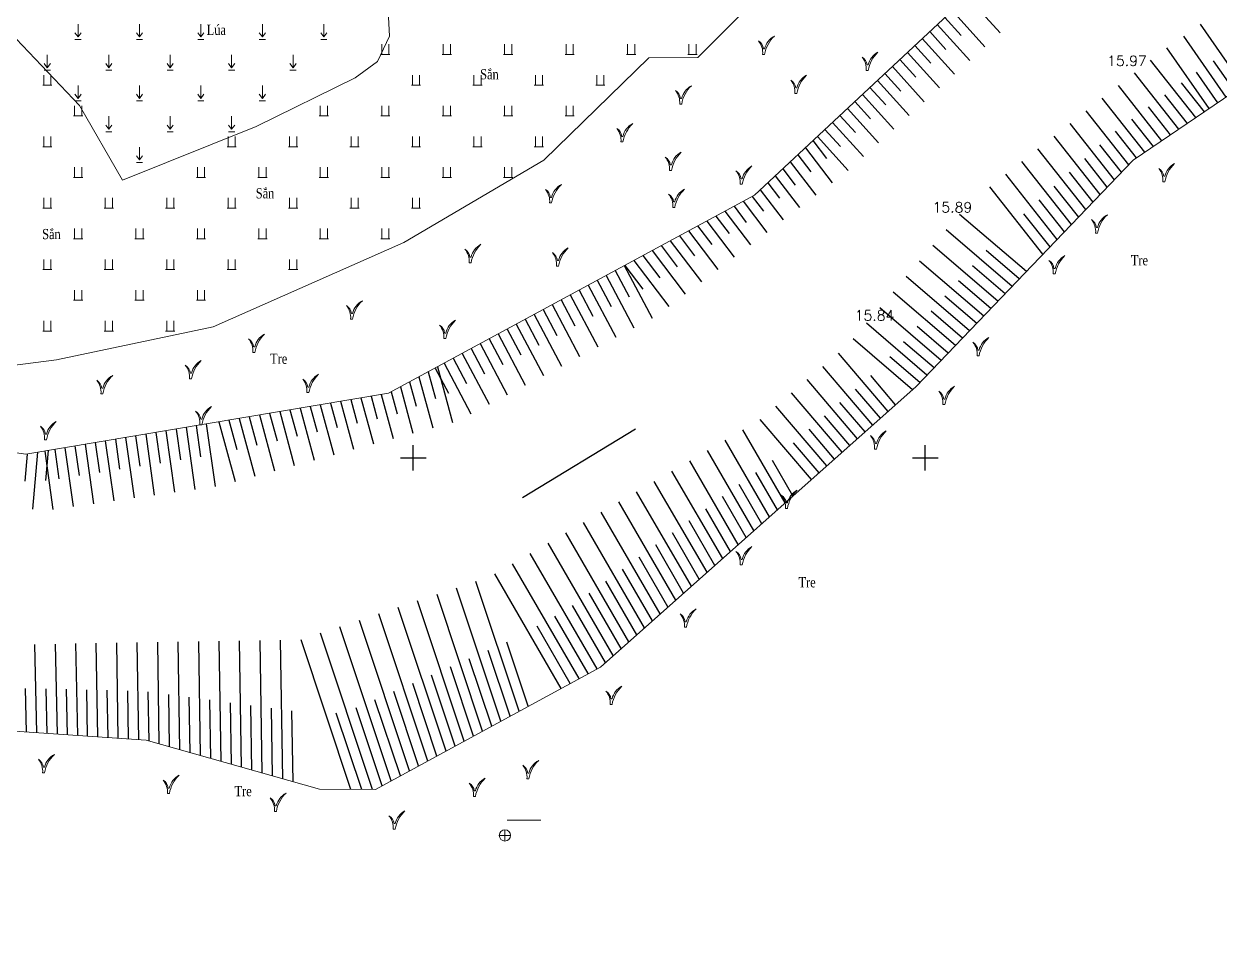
# Model space of a CAD drawing. Header units: metres. Extents: x 585499 to 586851, y 1565849 to 1566901.
# Drawn here: x 586462 to 586578.8, y 1566352.8 to 1566442.4 of the extents above; entities that cross this region are included whole.
import ezdxf

# ---------------------------------------------------------------- set-up
doc = ezdxf.new("R2010")
doc.units = ezdxf.units.M
for name, color, linetype, lineweight in [('59', 7, 'Continuous', 0), ('chem', 50, 'Continuous', 0), ('Coso', 7, 'Continuous', 0), ('dct', 7, 'Continuous', 0), ('duong bo', 97, 'Continuous', 0), ('Ghi chu', 2, 'Continuous', 5), ('text', 7, 'Continuous', 0), ('ThucVat', 90, 'Continuous', 0), ('thuy van', 111, 'Continuous', 0)]:
    doc.layers.add(name, color=color, linetype=linetype, lineweight=lineweight)
doc.layers.add('K_HUNG', color=7, linetype='Continuous')
doc.layers.add('taluy', color=15, linetype='Continuous')
doc.styles.add('ghi chu', font='times.ttf', dxfattribs={"height": 1})
doc.styles.get("Standard").update_dxf_attribs({"font": 'simplex.shx'})
doc.dimstyles.get("Standard").update_dxf_attribs({"dimtxt": 0.18, "dimasz": 0.18, "dimexe": 0.18, "dimexo": 0.0625, "dimgap": 0.09, "dimtad": 0, "dimtih": 1, "dimtoh": 1, "dimdec": 4, "dimzin": 0, "dimdsep": 46, "dimtxsty": 'Standard', "dimcen": 0.09, "dimadec": 0, "dimazin": 0, "dimtfac": 1, "dimtdec": 4, "dimtofl": 0, "dimtmove": 0, "dimatfit": 3, "dimfxl": 1, "dimtolj": 1, "dimtzin": 0, "dimarcsym": 0})

# ---------------------------------------------------------------- blocks, each defined once
blk = doc.blocks.new('fdsa')
at = {"layer": 'ThucVat', "color": 8}
for p, q in [((586981.4263575979, 1565459.991382506), (586981.4263575979, 1565458.991382506)), ((586982.1263575979, 1565459.991382506), (586982.1263575979, 1565458.991382506))]:
    blk.add_line(p, q, dxfattribs=at)
blk.add_lwpolyline([(586981.326357598, 1565458.991382506), (586982.2263575979, 1565458.991382506)], dxfattribs=at)
blk = doc.blocks.new('aa')
at = {"layer": 'ThucVat', "color": 8}
for p, q in [((586849.3487158166, 1565409.619042327), (586849.0487158166, 1565410.019042327)), ((586849.3487158166, 1565409.619042327), (586849.3487158166, 1565410.869042327)), ((586849.3487158166, 1565409.619042327), (586849.6487158167, 1565410.019042327)), ((586849.0487158166, 1565409.369042327), (586849.6487158167, 1565409.369042327))]:
    blk.add_line(p, q, dxfattribs=at)
blk = doc.blocks.new('tre')
at = {"layer": 'Ghi chu', "color": 8}
blk.add_line((-0.4581687784585995, 2.170811738060081), (-0.02678256049287597, 2.173418245450137), dxfattribs=at)
at = {"layer": 'Ghi chu'}
blk.add_line((-0.7800000388195087, -3.094524458902015e-07), (-1.726021991999005e-09, -2.533511178626213e-10), dxfattribs=at)
at = {"layer": 'Ghi chu', "color": 8}
for centre, major_axis, ratio, start_param, end_param in [((-4.772513657949531, 1.608162517962853), (3.076535866745311, 3.076535866745311), 0.9999999999999022, 5.627468846478097, 6.498727628251489), ((-7.851839350856864, 0.6854456025702689), (-5.023979863572765, 5.023979863572765), 0.9999999999999891, 3.830366531754255, 4.628631629884755), ((7.569916903618463, 0.306761078211764), (-5.531466882671172, 5.531466882671173), 0.99999999999999, -0.2845391463814027, 0.5444522491529895), ((12.58891754404962, -2.098507465559521), (-9.024538174164114, 9.024538174164114), 0.9999999999999865, -0.02725136566702524, 0.6202220842804578)]:
    blk.add_ellipse(centre, major_axis=major_axis, ratio=ratio, start_param=start_param, end_param=end_param, dxfattribs=at)
blk = doc.blocks.new('06')
at = {"layer": '59', "color": 6, "linetype": 'Continuous'}
for p, q in [((-1.57, -1.55), (1.54, 1.56)), ((1.55, -1.56), (-1.56, 1.55))]:
    blk.add_line(p, q, dxfattribs=at)
blk.add_circle((-0.0080000001192093, 0), 2.2, dxfattribs=at)

msp = doc.modelspace()

# ---------------------------------------------------------------- linework, layer by layer
at = {"layer": 'chem', "color": 8}
msp.add_line((586509.1602962905, 1566364.620959301), (586512.4486124469, 1566364.620959301), dxfattribs=at)
at = {"layer": 'duong bo', "color": 8, "elevation": 14.25}
for points in [[(586409.7183489486, 1566426.209086298), (586419.0896556991, 1566402.129998366), (586438.5764585459, 1566406.145836141), (586465.1628176479, 1566409.561690822), (586480.4638404525, 1566412.808225119), (586499.0705941383, 1566421.042348955), (586512.7446353011, 1566429.070343628), (586523.0020150158, 1566439.063927094), (586527.779424746, 1566439.078650606), (586547.1479016552, 1566458.436387419), (586560.7923613334, 1566471.739080107), (586570.3841576492, 1566481.909345712), (586567.1259088813, 1566487.908844216)], [(586496.7640000001, 1566449.43), (586497.4293939829, 1566446.119129496), (586497.6723868782, 1566441.190208867), (586496.5060378588, 1566438.71360984), (586494.3191324886, 1566437.111105037), (586484.6730341521, 1566432.367655842), (586471.6199949868, 1566427.099744767), (586467.3979684995, 1566434.400365174), (586459.3279714563, 1566442.88297697), (586448.8792309319, 1566438.854489929), (586431.7945611139, 1566438.675994723), (586425.0272235583, 1566437.503152234), (586426.7548022374, 1566428.153880651), (586416.1099121155, 1566426.619240377), (586409.7183489486, 1566426.209086298), (586402.565478623, 1566452.690231985), (586397.4129460027, 1566467.656210756), (586392.9782451122, 1566472.2005759), (586394.3910000001, 1566475.723)]]:
    msp.add_lwpolyline(points, dxfattribs=at)
at = {"layer": 'K_HUNG', "color": 8}
for p, q in [((586500, 1566398.75), (586500, 1566401.25)), ((586550, 1566398.75), (586550, 1566401.25)), ((586498.75, 1566400), (586501.25, 1566400)), ((586548.75, 1566400), (586551.25, 1566400))]:
    msp.add_line(p, q, dxfattribs=at)
at = {"layer": 'taluy', "color": 8}
for p, q in [((586554.0933243455, 1566445.04269083), (586557.3100030726, 1566441.486479158)), ((586552.6309889895, 1566443.677939167), (586555.8267561691, 1566440.144846338)), ((586551.1686536337, 1566442.313187505), (586554.3435092656, 1566438.803213518)), ((586551.8998213116, 1566442.995563336), (586553.4924770144, 1566441.234796632)), ((586581.0375478449, 1566436.358164946), (586576.8685540835, 1566442.335069279)), ((586550.4374859555, 1566441.630811674), (586552.0196858847, 1566439.881604391)), ((586579.3831261407, 1566435.234113484), (586575.2281796681, 1566441.190878833)), ((586548.9751505997, 1566440.266060011), (586550.546894755, 1566438.52841215)), ((586549.7063182776, 1566440.948435842), (586552.860262362, 1566437.461580698)), ((586577.7287044366, 1566434.110062023), (586573.5878052526, 1566440.046688386)), ((586547.5128152438, 1566438.901308348), (586549.0741036253, 1566437.175219908)), ((586548.2439829218, 1566439.58368418), (586551.3770154587, 1566436.119947879)), ((586576.4261058453, 1566433.225047128), (586571.9883099719, 1566438.847434862)), ((586546.7816475658, 1566438.218932517), (586549.8937685551, 1566434.778315059)), ((586578.5559152885, 1566434.672087753), (586576.4819538745, 1566437.645435682)), ((586580.2103369929, 1566435.796139215), (586578.1293519344, 1566438.779556635)), ((586545.31931221, 1566436.854180855), (586548.4105216516, 1566433.436682239)), ((586546.0504798879, 1566437.536556686), (586547.6013124957, 1566435.822027667)), ((586574.7675823834, 1566432.09820884), (586570.4184183597, 1566437.608306004)), ((586577.2553675763, 1566433.788466272), (586575.0143116771, 1566436.627732782)), ((586543.8569768539, 1566435.489429192), (586546.9272747481, 1566432.095049419)), ((586544.5881445319, 1566436.171805023), (586546.1285213659, 1566434.468835426)), ((586573.1090589213, 1566430.971370551), (586568.8485267477, 1566436.369177146)), ((586575.5968441142, 1566432.661627984), (586573.40010414, 1566435.444749209)), ((586543.125809176, 1566434.807053361), (586544.6557302362, 1566433.115643185)), ((586571.4505354593, 1566429.844532263), (586567.2786351356, 1566435.130048288)), ((586573.9383206522, 1566431.534789695), (586571.785896603, 1566434.261765635)), ((586541.6634738201, 1566433.442301698), (586543.1829391065, 1566431.762450944)), ((586542.3946414981, 1566434.12467753), (586545.4440278447, 1566430.753416599)), ((586569.8698873896, 1566428.619031111), (586565.7087435235, 1566433.890919431)), ((586572.2797971903, 1566430.407951407), (586570.171689066, 1566433.078782062)), ((586540.2011384642, 1566432.077550036), (586541.7101479768, 1566430.409258703)), ((586540.9323061422, 1566432.759925867), (586543.9607809412, 1566429.411783779)), ((586568.4722958382, 1566427.16160971), (586564.1388519114, 1566432.651790573)), ((586570.6212737284, 1566429.281113119), (586568.557481529, 1566431.895798489)), ((586539.0189278156, 1566430.974229965), (586540.3523611742, 1566429.217006419)), ((586539.4699707862, 1566431.395174204), (586542.4775340377, 1566428.07015096)), ((586567.0747042868, 1566425.704188309), (586562.5689602994, 1566431.412661715)), ((586537.5491659268, 1566429.602547353), (586538.8208689794, 1566427.926673164)), ((586538.2840468711, 1566430.288388659), (586540.8891832824, 1566426.855290924)), ((586565.6771127352, 1566424.246766908), (586560.9990686872, 1566430.173532857)), ((586569.1710916138, 1566427.89032041), (586567.0474446656, 1566430.580837706)), ((586536.8142849824, 1566428.916706047), (586539.2959607819, 1566425.646307027)), ((586564.2795211837, 1566422.789345507), (586559.4291770752, 1566428.934403999)), ((586567.7735000624, 1566426.432899009), (586565.5637030839, 1566429.232562577)), ((586535.3445230938, 1566427.545023434), (586537.7027382812, 1566424.43732313)), ((586536.0794040381, 1566428.23086474), (586537.2893767848, 1566426.636339909)), ((586562.8819296323, 1566421.331924106), (586557.8592854631, 1566427.695275142)), ((586566.375908511, 1566424.975477608), (586564.0799615022, 1566427.884287447)), ((586533.874761205, 1566426.173340822), (586536.1095157806, 1566423.228339233)), ((586534.6096421494, 1566426.859182128), (586535.7578845902, 1566425.346006655)), ((586561.4843380807, 1566419.874502704), (586556.289393851, 1566426.456146284)), ((586564.9783169595, 1566423.518056207), (586562.5962199203, 1566426.536012318)), ((586532.2133140058, 1566425.054264715), (586534.5162932801, 1566422.019355336)), ((586533.1031628007, 1566425.535886475), (586534.2080336655, 1566424.07986688)), ((586563.580725408, 1566422.060634806), (586561.1124783386, 1566425.187737188)), ((586530.4336164162, 1566424.091021196), (586532.9230707794, 1566420.810371439)), ((586531.323465211, 1566424.572642955), (586532.5215736204, 1566422.993753171)), ((586559.8676409448, 1566418.188595973), (586553.3488337729, 1566423.770544352)), ((586562.1831338566, 1566420.603213405), (586559.6287367569, 1566423.839462059)), ((586527.7640700317, 1566422.646155916), (586529.14865353, 1566420.821525755)), ((586528.6539188265, 1566423.127777676), (586531.3298482788, 1566419.601387542)), ((586529.5437676214, 1566423.609399436), (586530.8351135752, 1566421.907639463)), ((586525.9843724421, 1566421.682912397), (586527.462193485, 1566419.735412046)), ((586526.874221237, 1566422.164534156), (586529.7366257783, 1566418.392403644)), ((586558.4811697801, 1566416.742771014), (586552.0480020327, 1566422.251387749)), ((586523.3148260576, 1566420.238047118), (586526.550180777, 1566415.97443585)), ((586524.2046748525, 1566420.719668877), (586525.77573344, 1566418.649298338)), ((586525.0945236472, 1566421.201290637), (586528.1434032776, 1566417.183419747)), ((586557.0946986154, 1566415.296946055), (586550.7471702924, 1566420.732231146)), ((586559.1744053625, 1566417.465683494), (586555.9364116327, 1566420.238324772)), ((586521.5351284681, 1566419.274803598), (586524.9569582765, 1566414.765451953)), ((586522.4249772629, 1566419.756425358), (586524.0892733948, 1566417.56318463)), ((586555.7082274507, 1566413.851121097), (586549.4463385522, 1566419.213074544)), ((586518.8423953489, 1566417.817388731), (586521.5425954905, 1566412.705009796)), ((586519.7218898478, 1566418.293406331), (586521.0743635921, 1566415.732722709)), ((586520.6013843466, 1566418.769423932), (586523.3110791822, 1566413.639068377)), ((586520.6452796733, 1566418.793181838), (586522.4028133496, 1566416.477070922)), ((586557.7879341977, 1566416.019858535), (586554.5927601801, 1566418.755833991)), ((586517.0834063512, 1566416.86535353), (586519.7741117987, 1566411.770951216)), ((586517.9629008499, 1566417.34137113), (586519.3106272472, 1566414.789675818)), ((586554.3217562861, 1566412.405296138), (586548.1455068119, 1566417.693917941)), ((586556.401463033, 1566414.574033576), (586553.2491087277, 1566417.27334321)), ((586515.3244173534, 1566415.913318329), (586518.005628107, 1566410.836892635)), ((586516.2039118523, 1566416.389335929), (586517.5468909026, 1566413.846628927)), ((586552.9352851212, 1566410.959471179), (586546.8446750717, 1566416.174761338)), ((586555.0149918684, 1566413.128208617), (586551.9054572752, 1566415.79085243)), ((586512.6859338566, 1566414.485265527), (586514.019418213, 1566411.960535145)), ((586513.5654283555, 1566414.961283127), (586516.2371444152, 1566409.902834054)), ((586514.4449228545, 1566415.437300728), (586515.7831545578, 1566412.903582036)), ((586551.5488139566, 1566409.51364622), (586545.5438433314, 1566414.655604735)), ((586553.6285207035, 1566411.682383658), (586550.5618058227, 1566414.308361649)), ((586510.926944859, 1566413.533230325), (586512.2556818683, 1566411.017488254)), ((586511.8064393578, 1566414.009247926), (586514.4686607234, 1566408.968775474)), ((586550.1623427918, 1566408.067821261), (586544.2430115913, 1566413.136448133)), ((586508.2884613624, 1566412.105177524), (586510.93169334, 1566407.100658313)), ((586509.1679558613, 1566412.581195124), (586510.4919455235, 1566410.074441364)), ((586510.04745036, 1566413.057212725), (586512.7001770317, 1566408.034716893)), ((586552.2420495389, 1566410.2365587), (586549.2181543702, 1566412.825870868)), ((586506.5294723646, 1566411.153142322), (586509.1632096482, 1566406.166599732)), ((586507.4089668634, 1566411.629159923), (586508.7282091787, 1566409.131394473)), ((586548.7455419461, 1566406.647967115), (586542.942179851, 1566411.61729153)), ((586550.8555783742, 1566408.790733741), (586547.8745029178, 1566411.343380088)), ((586503.8909888678, 1566409.725089521), (586505.2007364891, 1566407.245300691)), ((586504.7704833667, 1566410.201107121), (586507.3947259565, 1566405.232541151)), ((586505.6499778655, 1566410.677124722), (586506.9644728339, 1566408.188347582)), ((586546.3561942069, 1566404.524926853), (586541.509575787, 1566410.230428644)), ((586549.4691072096, 1566407.344908782), (586546.5308514654, 1566409.860889307)), ((586502.1319998701, 1566408.773054319), (586503.4370001445, 1566406.3022538)), ((586502.3505891007, 1566408.891363554), (586503.8256056303, 1566403.446052987)), ((586503.0114943689, 1566409.24907192), (586505.6262422646, 1566404.298482571)), ((586544.8607487415, 1566403.196157968), (586539.9852941129, 1566408.935606117)), ((586499.6398906176, 1566407.424225113), (586500.2849248906, 1566405.042955566)), ((586500.5434567785, 1566407.91327126), (586501.8951746526, 1566402.923141675)), ((586501.4470229397, 1566408.402317407), (586502.1537065406, 1566405.793457369)), ((586543.3653032765, 1566401.867389082), (586538.4610124389, 1566407.640783589)), ((586547.1039169393, 1566405.189311295), (586544.6878167817, 1566408.033575602)), ((586496.8670646141, 1566406.186442504), (586498.0343126974, 1566401.87731905)), ((586497.8327582955, 1566406.446132819), (586498.4161432409, 1566404.292453763)), ((586498.7363244565, 1566406.935178966), (586499.964743675, 1566402.400230363)), ((586541.8698578113, 1566400.538620197), (586536.9367307648, 1566406.345961061)), ((586545.6084714741, 1566403.86054241), (586543.177953212, 1566406.721779895)), ((586489.9307924213, 1566405.019885855), (586490.6042983485, 1566402.533507656)), ((586490.9216884489, 1566405.186536805), (586492.2430197644, 1566400.308585113)), ((586491.9125844764, 1566405.353187755), (586492.5604098649, 1566402.961614262)), ((586492.9034805038, 1566405.519838704), (586494.173450742, 1566400.831496426)), ((586493.8943765315, 1566405.686489654), (586494.5165213812, 1566403.389720868)), ((586494.8852725589, 1566405.853140604), (586496.1038817196, 1566401.354407738)), ((586495.8761685865, 1566406.019791554), (586496.4726328976, 1566403.817827474)), ((586540.374412346, 1566399.209851312), (586535.4124490907, 1566405.051138534)), ((586544.113026009, 1566402.531773525), (586541.6680896424, 1566405.409984189)), ((586482.9945202286, 1566403.853329205), (586484.5212958539, 1566398.216939864)), ((586483.9854162561, 1566404.019980155), (586484.7359637994, 1566401.249187838)), ((586484.9763122837, 1566404.186631105), (586486.4517268315, 1566398.739851177)), ((586485.9672083112, 1566404.353282055), (586486.6920753157, 1566401.677294444)), ((586486.9581043387, 1566404.519933005), (586488.3821578091, 1566399.262762489)), ((586487.9490003661, 1566404.686583955), (586488.648186832, 1566402.10540105)), ((586488.9398963938, 1566404.853234905), (586490.3125887868, 1566399.785673801)), ((586542.617580544, 1566401.20300464), (586540.1582260729, 1566404.098188483)), ((586475.8427390343, 1566402.650527805), (586476.6929846876, 1566396.644233418)), ((586476.8292229099, 1566402.81643671), (586477.256168121, 1566399.800415851)), ((586477.8157067855, 1566402.982345615), (586478.673241977, 1566396.924556567)), ((586478.8021906613, 1566403.14825452), (586479.2327806415, 1566400.106486331)), ((586479.7886745369, 1566403.314163425), (586480.6534992664, 1566397.204879716)), ((586481.0127281734, 1566403.520027306), (586482.5908648762, 1566397.694028552)), ((586482.003624201, 1566403.686678255), (586482.779852283, 1566400.821081232)), ((586536.314677534, 1566395.602598874), (586532.181178274, 1566402.72005319)), ((586538.878966881, 1566397.881082427), (586533.8881674167, 1566403.756316006)), ((586541.1221350787, 1566399.874235755), (586538.6483625032, 1566402.786392776)), ((586468.9373519048, 1566401.48916547), (586469.3497180397, 1566398.576133934)), ((586469.9238357805, 1566401.655074375), (586470.7522128194, 1566395.803263972)), ((586470.910319656, 1566401.82098328), (586471.32633056, 1566398.882204413)), ((586471.8968035317, 1566401.986892185), (586472.7324701088, 1566396.083587121)), ((586472.8832874075, 1566402.15280109), (586473.3029430804, 1566399.188274893)), ((586473.8697712829, 1566402.318709995), (586474.7127273981, 1566396.363910269)), ((586474.8562551587, 1566402.4846189), (586475.2795556008, 1566399.494345372)), ((586534.7891015992, 1566394.247057745), (586530.451682353, 1566401.715640994)), ((586539.6266896136, 1566398.54546687), (586537.1384989336, 1566401.47459707)), ((586462.3002320289, 1566400.372920878), (586462.0638772288, 1566397.718465115)), ((586463.3194512033, 1566400.544335273), (586462.8235816769, 1566394.975319027)), ((586464.0049325266, 1566400.659620945), (586464.8114409512, 1566394.962294525)), ((586464.3386703779, 1566400.715749669), (586464.0791556516, 1566397.801189186)), ((586464.9914164022, 1566400.82552985), (586465.396492999, 1566397.963992975)), ((586465.9779002779, 1566400.991438755), (586466.7916982406, 1566395.242617674)), ((586466.9643841536, 1566401.15734766), (586467.3731055195, 1566398.270063454)), ((586467.9508680291, 1566401.323256565), (586468.7719555299, 1566395.522940823)), ((586533.2635256643, 1566392.891516616), (586528.7221864321, 1566400.711228798)), ((586531.7379497294, 1566391.535975487), (586526.9926905113, 1566399.706816602)), ((586537.0774655015, 1566396.280369439), (586535.0616958679, 1566399.751314363)), ((586530.2123737946, 1566390.180434358), (586525.2631945903, 1566398.702404406)), ((586535.5518895666, 1566394.92482831), (586533.4341599401, 1566398.571337701)), ((586528.6867978597, 1566388.824893229), (586523.5336986694, 1566397.69799221)), ((586534.0263136318, 1566393.569287181), (586531.8066240122, 1566397.391361039)), ((586525.6356459899, 1566386.113810971), (586520.0747068275, 1566395.689167818)), ((586527.1612219247, 1566387.4693521), (586521.8042027485, 1566396.693580014)), ((586532.5007376969, 1566392.213746052), (586530.1790880843, 1566396.211384376)), ((586524.1100700549, 1566384.758269842), (586518.3452109066, 1566394.684755622)), ((586530.975161762, 1566390.858204923), (586528.5515521565, 1566395.031407713)), ((586522.5844941201, 1566383.402728713), (586516.6157149858, 1566393.680343426)), ((586529.4495858271, 1566389.502663794), (586526.9240162284, 1566393.851431051)), ((586521.0589181852, 1566382.047187584), (586514.8862190648, 1566392.67593123)), ((586527.9240098922, 1566388.147122665), (586525.2964803006, 1566392.671454388)), ((586519.5333422503, 1566380.691646455), (586513.1567231439, 1566391.671519034)), ((586526.3984339572, 1566386.791581536), (586523.6689443726, 1566391.491477726)), ((586517.9677695865, 1566379.404975519), (586511.427227223, 1566390.667106838)), ((586524.8728580223, 1566385.436040407), (586522.0414084448, 1566390.311501063)), ((586514.453014076, 1566377.492170344), (586507.9682353811, 1566388.658282446)), ((586516.210391831, 1566378.448572932), (586509.697731302, 1566389.662694642)), ((586523.3472820874, 1566384.080499278), (586520.4138725168, 1566389.131524401)), ((586510.3377708137, 1566375.252566883), (586506.1180696278, 1566387.921323875)), ((586521.8217061526, 1566382.724958149), (586518.7863365889, 1566387.951547738)), ((586506.7686858864, 1566373.310194477), (586502.3230476658, 1566386.657279451)), ((586508.5532283502, 1566374.28138068), (586504.2205586468, 1566387.289301663)), ((586520.2961302177, 1566381.36941702), (586517.1588006611, 1566386.771571076)), ((586503.1996009591, 1566371.367822071), (586498.5280257037, 1566385.393235026)), ((586504.9841434228, 1566372.339008274), (586500.4255366847, 1566386.025257238)), ((586518.7705542828, 1566380.013875891), (586515.531264733, 1566385.591594413)), ((586499.6305160318, 1566369.425449664), (586494.7330037416, 1566384.129190601)), ((586501.4150584954, 1566370.396635867), (586496.6305147227, 1566384.761212814)), ((586517.0890807088, 1566378.926774225), (586513.8257799856, 1566384.545837483)), ((586496.0174411942, 1566367.615147625), (586490.9379817796, 1566382.865146177)), ((586497.845973568, 1566368.454263461), (586492.8354927605, 1566383.497168389)), ((586515.3317029536, 1566377.970371638), (586512.0823431476, 1566383.565430091)), ((586463.2399022789, 1566373.158864725), (586463.0475521424, 1566381.778037707)), ((586465.2434614626, 1566373.021692142), (586465.0470543244, 1566381.822658597)), ((586467.2470206465, 1566372.884519558), (586467.0465565065, 1566381.867279488)), ((586469.1891169866, 1566372.751554995), (586469.0462617801, 1566381.901191283)), ((586471.1915011927, 1566372.614462856), (586471.0460180524, 1566381.932413894)), ((586473.1938853988, 1566372.477370717), (586473.0457743247, 1566381.963636505)), ((586475.2005806691, 1566372.064162145), (586475.045530597, 1566381.994859116)), ((586477.2097022606, 1566371.495551782), (586477.0452868693, 1566382.026081726)), ((586479.2188238519, 1566370.926941419), (586479.0450431416, 1566382.057304337)), ((586481.2279454432, 1566370.358331056), (586481.0447994139, 1566382.088526948)), ((586483.2370670347, 1566369.789720693), (586483.0445556862, 1566382.119749559)), ((586485.2461886259, 1566369.22111033), (586485.0443119584, 1566382.15097217)), ((586487.2553102174, 1566368.652499967), (586487.0440682307, 1566382.18219478)), ((586493.906581138, 1566367.623660718), (586489.0404707985, 1566382.233123965)), ((586511.2300420457, 1566375.738159984), (586509.148433582, 1566381.987747483)), ((586509.445499582, 1566374.766973781), (586507.3074068597, 1566381.186143275)), ((586505.8764146547, 1566372.824601375), (586503.625353415, 1566379.58293486)), ((586507.6609571183, 1566373.795787578), (586505.4663801373, 1566380.384539068)), ((586504.0918721909, 1566371.853415172), (586501.7843266926, 1566378.781330652)), ((586462.238122687, 1566373.227451016), (586462.1429618691, 1566377.491589139)), ((586464.2416818708, 1566373.090278433), (586464.1444925522, 1566377.445313293)), ((586466.2452410546, 1566372.95310585), (586466.146023235, 1566377.399037446)), ((586468.1879248836, 1566372.820101064), (586468.1171542637, 1566377.352840521)), ((586470.1903090896, 1566372.683008925), (586470.1182245029, 1566377.299905757)), ((586472.1926932957, 1566372.545916786), (586472.1192947421, 1566377.246970993)), ((586474.1960198734, 1566372.348467326), (586474.1208361671, 1566377.163857568)), ((586476.2051414648, 1566371.779856963), (586476.125275099, 1566376.895163692)), ((586500.5227872635, 1566369.911042766), (586498.1022732478, 1566377.178122237)), ((586502.3073297272, 1566370.882228969), (586499.9432999701, 1566377.979726444)), ((586478.2142630562, 1566371.2112466), (586478.1297140308, 1566376.626469816)), ((586480.2233846475, 1566370.642636237), (586480.1341529626, 1566376.35777594)), ((586482.232506239, 1566370.074025874), (586482.1385918944, 1566376.089082064)), ((586484.2416278303, 1566369.505415511), (586484.1430308262, 1566375.820388188)), ((586498.7382447999, 1566368.939856563), (586496.2612465254, 1566376.376518029)), ((586486.2507494217, 1566368.936805148), (586486.147469758, 1566375.551694312)), ((586488.2598710131, 1566368.368194785), (586488.15190869, 1566375.283000436)), ((586494.962011166, 1566367.619404171), (586492.4756187275, 1566375.084269621)), ((586496.9537023362, 1566367.96867036), (586494.4202198031, 1566375.574913821))]:
    msp.add_line(p, q, dxfattribs=at)
at = {"layer": 'thuy van', "color": 8, "elevation": 14.25}
for points in [[(586618.93, 1566600.187), (586620.2570000001, 1566580.533), (586619.2660000001, 1566555.32), (586616.3877035487, 1566526.316472633), (586614.893, 1566510.053), (586606.3368165173, 1566495.671297949), (586566.2670000001, 1566456.404), (586533.314, 1566425.65), (586497.572, 1566406.305), (586462.158, 1566400.349), (586444.719, 1566402.814)], [(586400.263, 1566350.678), (586423.274, 1566370.478), (586451.4800000001, 1566373.964), (586473.915, 1566372.428), (586490.8470000001, 1566367.636), (586496.302, 1566367.614), (586518.2710000001, 1566379.57), (586549.118917223, 1566406.979727424), (586570.2870000001, 1566429.054), (586592.3160000001, 1566444.021), (586609.638, 1566463.64), (586613.5560000001, 1566466.304), (586631.622784237, 1566496.375541837), (586636.109, 1566507.152), (586640.439, 1566517.74), (586647.9842521468, 1566549.574459829), (586648.3420000001, 1566555.281), (586654.424, 1566571.443)]]:
    msp.add_lwpolyline(points, dxfattribs=at)

# ---------------------------------------------------------------- block references
at = {"layer": 'Coso', "color": 8, "linetype": 'Continuous', "xscale": 0.2499999999548433, "yscale": 0.2499999999548433, "zscale": 0.2499999999548433, "rotation": 135.370705478365}
msp.add_blockref('06', (586508.9482322701, 1566363.127988562, 13.32), dxfattribs=at)
at = {"layer": 'ThucVat', "color": 8}
for name, p in [('aa', (-382.0876531483373, 1031.480271707987)), ('aa', (-376.0876531483373, 1031.480271707987)), ('aa', (-370.0876531483373, 1031.480271707987)), ('aa', (-364.0876531483373, 1031.480271707987)), ('aa', (-358.0876531483373, 1031.480271707987)), ('fdsa', (-484.5071461872431, 980.3928959865589)), ('fdsa', (-478.5071461872431, 980.3928959865589)), ('fdsa', (-472.5071461872431, 980.3928959865589)), ('fdsa', (-472.5071461872431, 980.3928959865589)), ('fdsa', (-466.5071461872431, 980.3928959865589)), ('fdsa', (-460.5071461872431, 980.3928959865589)), ('fdsa', (-454.5071461872431, 980.3928959865589)), ('aa', (-385.0876531483373, 1028.480271707987)), ('aa', (-379.0876531483373, 1028.480271707987)), ('aa', (-373.0876531483373, 1028.480271707987)), ('aa', (-367.0876531483373, 1028.480271707987)), ('aa', (-361.0876531483373, 1028.480271707987)), ('fdsa', (-517.507146187243, 977.3928959865589)), ('fdsa', (-481.5071461872431, 977.3928959865589)), ('fdsa', (-475.5071461872431, 977.3928959865589)), ('fdsa', (-469.5071461872431, 977.3928959865589)), ('fdsa', (-469.5071461872431, 977.3928959865589)), ('fdsa', (-463.5071461872431, 977.3928959865589)), ('aa', (-382.0876531483373, 1025.480271707987)), ('aa', (-376.0876531483373, 1025.480271707987)), ('aa', (-370.0876531483373, 1025.480271707987)), ('aa', (-364.0876531483373, 1025.480271707987)), ('fdsa', (-514.507146187243, 974.3928959865589)), ('fdsa', (-490.5071461872431, 974.3928959865589)), ('fdsa', (-484.5071461872431, 974.3928959865589)), ('fdsa', (-478.5071461872431, 974.3928959865589)), ('fdsa', (-472.5071461872431, 974.3928959865589)), ('fdsa', (-472.5071461872431, 974.3928959865589)), ('fdsa', (-466.5071461872431, 974.3928959865589)), ('aa', (-379.0876531483373, 1022.480271707987)), ('aa', (-373.0876531483373, 1022.480271707987)), ('aa', (-367.0876531483373, 1022.480271707987)), ('fdsa', (-517.507146187243, 971.3928959865589)), ('fdsa', (-499.5071461872431, 971.3928959865589)), ('fdsa', (-493.5071461872431, 971.3928959865589)), ('fdsa', (-487.5071461872431, 971.3928959865589)), ('fdsa', (-481.5071461872431, 971.3928959865589)), ('fdsa', (-475.5071461872431, 971.3928959865589)), ('fdsa', (-469.5071461872431, 971.3928959865589)), ('fdsa', (-469.5071461872431, 971.3928959865589)), ('aa', (-376.0876531483373, 1019.480271707987)), ('fdsa', (-514.507146187243, 968.3928959865589)), ('fdsa', (-502.5071461872431, 968.3928959865589)), ('fdsa', (-496.5071461872431, 968.3928959865589)), ('fdsa', (-490.5071461872431, 968.3928959865589)), ('fdsa', (-484.5071461872431, 968.3928959865589)), ('fdsa', (-478.5071461872431, 968.3928959865589)), ('fdsa', (-472.5071461872431, 968.3928959865589)), ('fdsa', (-472.5071461872431, 968.3928959865589)), ('fdsa', (-517.507146187243, 965.3928959865589)), ('fdsa', (-511.5071461872431, 965.3928959865589)), ('fdsa', (-505.5071461872431, 965.3928959865589)), ('fdsa', (-499.5071461872431, 965.3928959865589)), ('fdsa', (-493.5071461872431, 965.3928959865589)), ('fdsa', (-487.5071461872431, 965.3928959865589)), ('fdsa', (-481.5071461872431, 965.3928959865589)), ('fdsa', (-514.507146187243, 962.3928959865589)), ('fdsa', (-508.5071461872431, 962.3928959865589)), ('fdsa', (-502.5071461872431, 962.3928959865589)), ('fdsa', (-496.5071461872431, 962.3928959865589)), ('fdsa', (-490.5071461872431, 962.3928959865589)), ('fdsa', (-484.5071461872431, 962.3928959865589)), ('fdsa', (-517.507146187243, 959.3928959865589)), ('fdsa', (-511.5071461872431, 959.3928959865589)), ('fdsa', (-505.5071461872431, 959.3928959865589)), ('fdsa', (-499.5071461872431, 959.3928959865589)), ('fdsa', (-493.5071461872431, 959.3928959865589)), ('fdsa', (-514.507146187243, 956.3928959865589)), ('fdsa', (-508.5071461872431, 956.3928959865589)), ('fdsa', (-502.5071461872431, 956.3928959865589)), ('fdsa', (-517.507146187243, 953.3928959865589)), ('fdsa', (-511.5071461872431, 953.3928959865589)), ('fdsa', (-505.5071461872431, 953.3928959865589))]:
    msp.add_blockref(name, p, dxfattribs=at)
at = {"layer": 'ThucVat', "color": 8, "xscale": 0.25, "yscale": 0.25, "zscale": 0.25}
for p in [(586534.3120092219, 1566439.395171627), (586544.424048674, 1566437.823386699), (586537.4579734759, 1566435.577979659), (586526.2079829925, 1566434.550630242), (586520.4778204076, 1566430.84571244), (586525.2111668194, 1566428.055869889), (586532.1166308746, 1566426.708625665), (586573.3945200623, 1566426.949788986), (586513.5117452096, 1566424.895383784), (586525.5338439645, 1566424.446302376), (586566.8231796251, 1566421.95367252), (586505.6468230819, 1566419.057329294), (586514.1858842378, 1566418.720518238), (586562.6803838746, 1566417.956785449), (586494.0741477918, 1566413.556085859), (586503.1749901943, 1566411.647489875), (586484.5238819246, 1566410.300245651), (586555.2519140748, 1566409.963003681), (586478.3442958747, 1566407.718027555), (586469.6928845989, 1566406.258516793), (586489.8046133831, 1566406.370787145), (586551.9123864388, 1566405.198139506), (586479.3555005861, 1566403.227217289), (586464.1874375772, 1566401.767702713), (586545.2389011707, 1566400.849187773), (586536.534364163, 1566395.050590548), (586532.1166308746, 1566389.541918607), (586526.6692130269, 1566383.453392283), (586519.4154283564, 1566375.915212839), (586463.9965021338, 1566369.246824504), (586511.2911830895, 1566368.666962493), (586476.1828662032, 1566367.217313187), (586506.0684578202, 1566366.927384088), (586486.6283167418, 1566365.477734782), (586498.2343737471, 1566363.738152563)]:
    msp.add_blockref('tre', p, dxfattribs=at)

# ---------------------------------------------------------------- texts
at = {"layer": 'dct', "color": 8}
for s, p in [('15.97', (586567.7575379515, 1566438.270241793, 15.97)), ('15.89', (586550.7185178082, 1566423.963268523, 15.89)), ('15.84', (586543.1107131182, 1566413.404925596, 15.84))]:
    msp.add_text(s, height=1, dxfattribs=at).set_placement(p)
at = {"layer": 'text', "color": 8, "style": 'ghi chu', "width": 0.8}
for s, p in [('Lúa', (586479.826741429, 1566441.297736816, 14.25)), ('Sắn ', (586506.5299799511, 1566436.961982109, 14.25)), ('Sắn ', (586484.6204389775, 1566425.334588139, 14.25)), ('Sắn ', (586463.7590625066, 1566421.354013568, 14.25)), ('Tre', (586570.0709249113, 1566418.796505951, 14.25)), ('Tre', (586486.0185240291, 1566409.184125939, 14.25)), ('Tre', (586537.6176687578, 1566387.350701878, 14.25)), ('Tre', (586482.5454771937, 1566366.960066815, 14.25))]:
    msp.add_text(s, height=0.9999999999999998, dxfattribs=at).set_placement(p)

# ---------------------------------------------------------------- leaders
at = {"layer": 'thuy van', "color": 8}
msp.add_leader([(586510.6514329307, 1566396.133552015, 14.25), (586521.7064147068, 1566402.840383286, 14.25)], dimstyle='Standard', dxfattribs=at)
msp.add_leader([(586510.6514329307, 1566396.133552015, 14.25), (586521.7064147068, 1566402.840383286, 14.25)], dimstyle='Standard', dxfattribs=at)

doc.saveas('drawing.dxf')
